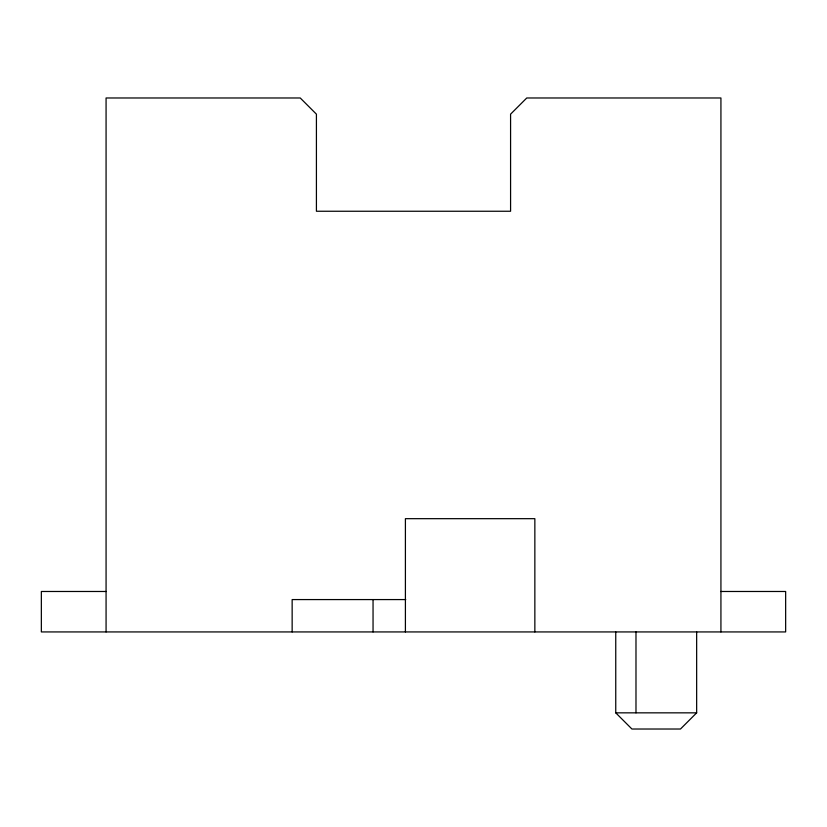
<?xml version="1.0" encoding="UTF-8"?>
<svg xmlns="http://www.w3.org/2000/svg" width="827" height="827" viewBox="0 0 827 827"><rect width="100%" height="100%" fill="white"/><g stroke="black" fill="none" stroke-linecap="round" stroke-linejoin="round"><path stroke-width="1.24" d="M696.654 631.931L696.654 712.843L680.476 729.021L631.931 729.021L615.753 712.843L615.753 631.931M106.073 591.481L41.35 591.481L41.35 631.931L785.65 631.931L785.65 591.481L720.927 591.481M405.757 599.575L292.148 599.575L292.148 631.931M615.753 712.843L696.654 712.843M720.927 631.931L720.927 97.979L526.768 97.979L510.579 114.157L510.579 211.247L316.421 211.247L316.421 114.157L300.232 97.979L106.073 97.979L106.073 631.931M635.984 631.931L635.984 712.843M534.852 631.931L534.852 518.674L405.406 518.674L405.406 631.931M373.049 599.575L373.049 631.931"/></g></svg>
